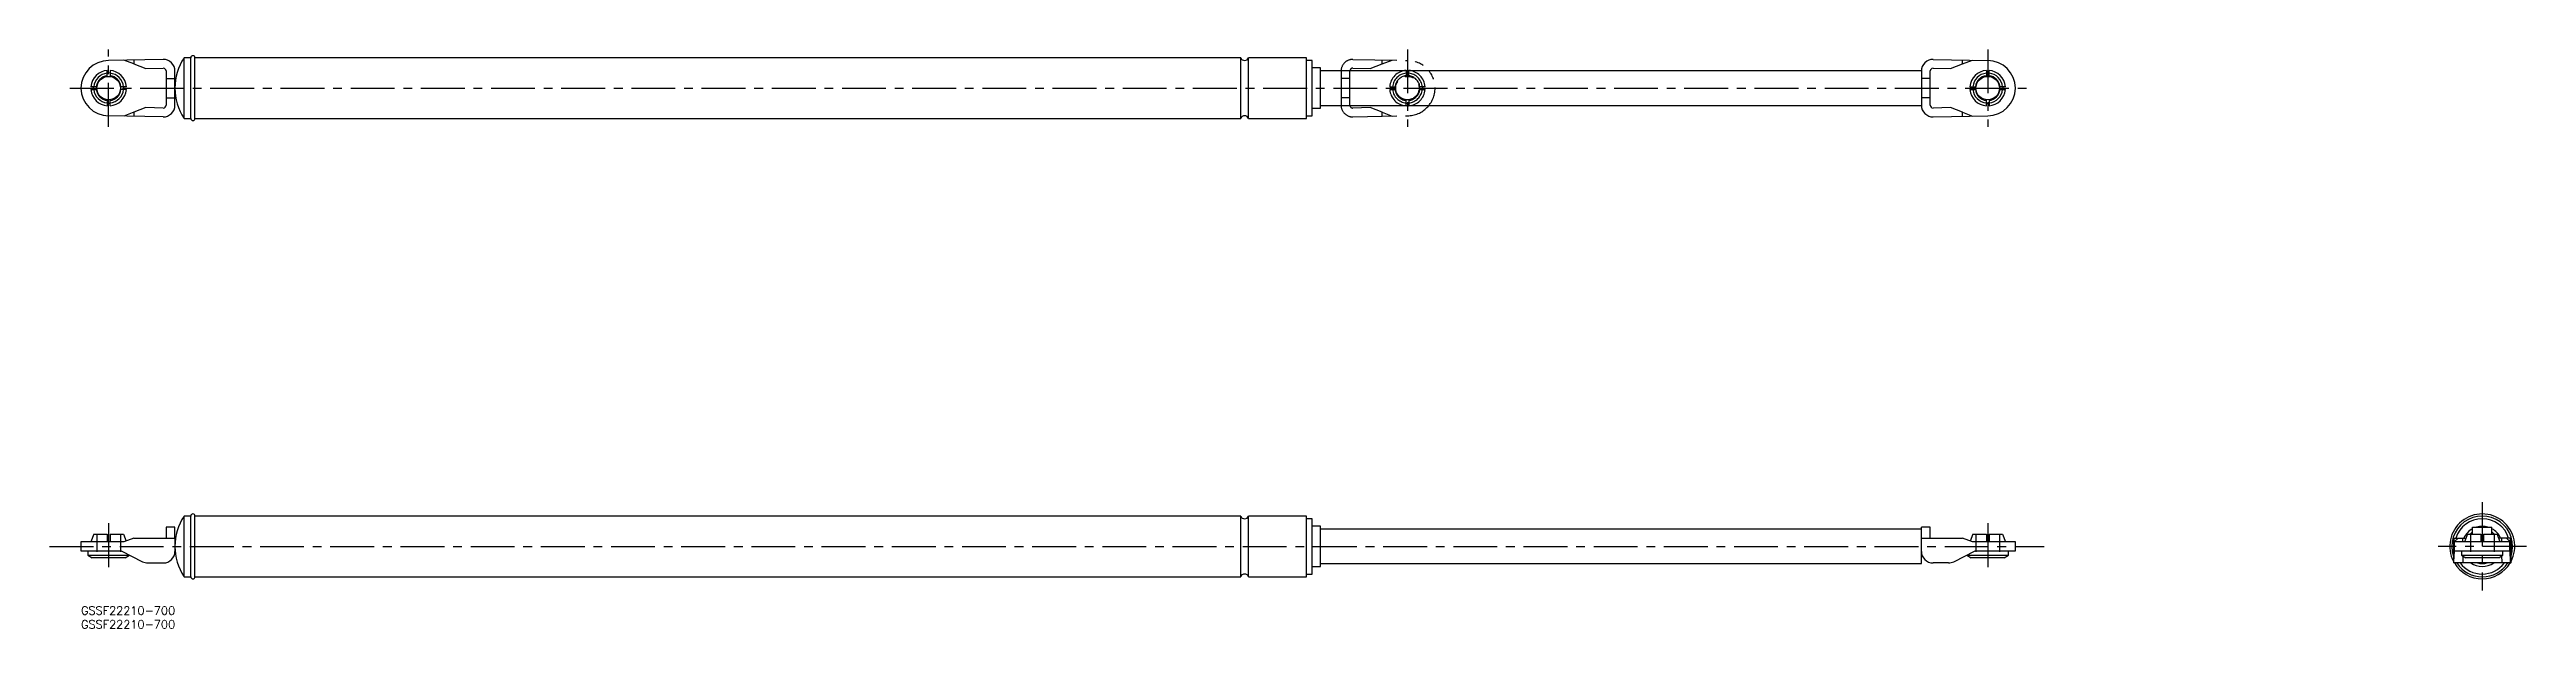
# Model space of a CAD drawing. Extents: x -11 to 885, y -8 to 202.
import ezdxf

# ---------------------------------------------------------------- set-up
doc = ezdxf.new("R2010")
doc.units = 0
doc.header["$LTSCALE"] = 0.5
for name, pattern in [('CENTER', [50.8, 31.75, -6.35, 6.35, -6.35]), ('DASHED', [19.05, 12.7, -6.35]), ('PHANTOM', [63.5, 31.75, -6.35, 6.35, -6.35, 6.35, -6.35])]:
    doc.linetypes.add(name, pattern=pattern)
for name, color, linetype in [('MSM_CENTER', 1, 'CENTER'), ('MSM_CONTINUOUS', 7, 'CONTINUOUS'), ('MSM_DASHED', 4, 'DASHED'), ('MSM_IMAGINARY', 6, 'PHANTOM'), ('MSM_PART_NUMBER', 7, 'CONTINUOUS')]:
    doc.layers.add(name, color=color, linetype=linetype)
doc.styles.get("Standard").update_dxf_attribs({"font": 'txt.shx', "height": 3, "bigfont": 'bigfont.shx'})

# ---------------------------------------------------------------- blocks, each defined once
blk = doc.blocks.new('*U21')
at = {"layer": 'MSM_PART_NUMBER'}
blk.add_text('GSSF22210-700', height=3, dxfattribs=at).set_placement((0, -3))
blk = doc.blocks.new('*U22')
at = {"layer": 'MSM_PART_NUMBER'}
blk.add_text('GSSF22210-700', height=3, dxfattribs=at).set_placement((0, -8))

msp = doc.modelspace()

# ---------------------------------------------------------------- linework, layer by layer
at = {"layer": 'MSM_CENTER'}
for p, q in [((10, 173.78), (10, 201.78)), ((480, 201.78), (480, 173.78)), ((690, 201.78), (690, 173.78)), ((-4, 187.78), (704, 187.78)), ((868.96, 37.75), (868.96, 5.75)), ((10, 30.15), (10, 13.55)), ((690, 30.15), (690, 13.55)), ((-11.38, 21.75), (710.48, 21.75)), ((884.96, 21.75), (852.96, 21.75))]:
    msp.add_line(p, q, dxfattribs=at)
at = {"layer": 'MSM_CONTINUOUS'}
for p, q in [((29.71, 198.19), (10, 197.78)), ((19.09, 196.53), (15.5, 197.89)), ((19.09, 197.97), (19.09, 196.53)), ((37.3, 176.78), (37.3, 198.78)), ((39.75, 198.78), (37.3, 198.78)), ((39.75, 176.78), (39.75, 198.78)), ((419.67, 198.78), (41.25, 198.78)), ((41.25, 176.78), (41.25, 198.78)), ((419.67, 176.78), (419.67, 198.78)), ((422.5, 176.78), (422.5, 198.78)), ((443.5, 198.78), (422.5, 198.78)), ((443.5, 176.78), (443.5, 198.78)), ((445.5, 197.78), (443.5, 197.78)), ((445.5, 177.78), (445.5, 197.78)), ((670.29, 198.19), (690, 197.78)), ((680.91, 196.53), (680.91, 197.97)), ((680.91, 196.53), (684.5, 197.89)), ((5.78, 188.28), (3.58, 188.28)), ((4.5, 187.78), (4.52, 188.28)), ((9.5, 192), (9.5, 194.2)), ((10.5, 194.2), (10.5, 192)), ((16.42, 188.28), (14.22, 188.28)), ((19.09, 196.53), (23.5, 194.86)), ((23.5, 194.86), (29.78, 194.99)), ((30.8, 193.99), (30.8, 181.57)), ((30.8, 191.28), (34, 191.28)), ((34, 181.57), (34, 193.99)), ((448.5, 195.08), (445.5, 195.08)), ((448.5, 180.48), (448.5, 195.08)), ((666, 194.03), (448.5, 194.03)), ((666, 193.99), (666, 181.57)), ((669.2, 191.28), (666, 191.28)), ((669.2, 181.57), (669.2, 193.99)), ((670.22, 194.99), (676.5, 194.86)), ((676.5, 194.86), (680.91, 196.53)), ((683.58, 188.28), (685.78, 188.28)), ((689.5, 194.2), (689.5, 192)), ((690.5, 192), (690.5, 194.2)), ((696.42, 188.28), (694.22, 188.28)), ((695.48, 188.28), (695.5, 187.78)), ((3.58, 187.28), (5.78, 187.28)), ((4.52, 187.28), (4.5, 187.78)), ((9.5, 183.56), (9.5, 181.36)), ((10.5, 181.36), (10.5, 183.56)), ((16.42, 187.28), (14.22, 187.28)), ((23.5, 180.7), (19.09, 179.02)), ((29.78, 180.57), (23.5, 180.7)), ((30.8, 184.28), (34, 184.28)), ((445.5, 180.48), (448.5, 180.48)), ((448.5, 181.53), (666, 181.53)), ((669.2, 184.28), (666, 184.28)), ((676.5, 180.7), (670.22, 180.57)), ((680.91, 179.02), (676.5, 180.7)), ((683.58, 187.28), (685.78, 187.28)), ((689.5, 181.36), (689.5, 183.56)), ((690.5, 183.56), (690.5, 181.36)), ((694.22, 187.28), (696.42, 187.28)), ((695.5, 187.78), (695.48, 187.28)), ((29.71, 177.37), (10, 177.78)), ((19.09, 179.02), (15.5, 177.66)), ((19.09, 179.02), (19.09, 177.59)), ((37.3, 176.78), (39.75, 176.78)), ((41.25, 176.78), (419.67, 176.78)), ((422.5, 176.78), (443.5, 176.78)), ((443.5, 177.78), (445.5, 177.78)), ((670.29, 177.37), (690, 177.78)), ((680.91, 177.59), (680.91, 179.02)), ((680.91, 179.02), (684.5, 177.66)), ((34, 28.75), (30.8, 28.75)), ((30.8, 28.75), (30.8, 24.75)), ((34, 24.75), (34, 28.75)), ((39.75, 32.75), (37.3, 32.75)), ((37.3, 10.75), (37.3, 32.75)), ((39.75, 10.75), (39.75, 32.75)), ((419.67, 32.75), (41.25, 32.75)), ((41.25, 10.75), (41.25, 32.75)), ((419.67, 10.75), (419.67, 32.75)), ((443.5, 32.75), (422.5, 32.75)), ((422.5, 10.75), (422.5, 32.75)), ((443.5, 10.75), (443.5, 32.75)), ((445.5, 31.75), (443.5, 31.75)), ((445.5, 11.75), (445.5, 31.75)), ((448.5, 29.05), (445.5, 29.05)), ((448.5, 14.45), (448.5, 29.05)), ((666, 28), (448.5, 28)), ((666, 15.5), (666, 28.75)), ((669.2, 28.75), (666, 28.75)), ((669.2, 24.75), (669.2, 28.75)), ((865.46, 26.15), (865.46, 28.75)), ((865.46, 28.75), (872.46, 28.75)), ((872.46, 26.15), (872.46, 28.75)), ((0, 23.35), (0, 20.15)), ((15.5, 23.35), (0, 23.35)), ((0, 20.15), (14.54, 20.15)), ((2.5, 20.15), (2.5, 18.55)), ((2.5, 18.55), (4, 17.55)), ((2.5, 18.55), (17.5, 18.55)), ((4.62, 26.15), (3.58, 23.35)), ((4.62, 26.15), (9.5, 26.15)), ((9.5, 26.15), (9.5, 23.35)), ((10.5, 26.15), (15.38, 26.15)), ((10.5, 26.15), (10.5, 23.35)), ((14.54, 20.15), (22.3, 16.21)), ((15.38, 26.15), (16.3, 23.66)), ((19.09, 24.75), (15.5, 23.35)), ((16, 17.55), (17.5, 18.55)), ((17.5, 18.55), (17.5, 18.65)), ((19.09, 24.75), (34, 24.75)), ((34, 24.75), (34, 19.95)), ((666, 24.75), (680.91, 24.75)), ((677.7, 16.21), (685.46, 20.15)), ((684.5, 23.35), (680.91, 24.75)), ((682.5, 18.65), (682.5, 18.55)), ((682.5, 18.55), (684, 17.55)), ((682.5, 18.55), (697.5, 18.55)), ((684.62, 26.15), (683.7, 23.66)), ((700, 23.35), (684.5, 23.35)), ((684.62, 26.15), (689.5, 26.15)), ((685.46, 20.15), (700, 20.15)), ((689.5, 26.15), (689.5, 23.35)), ((690.5, 26.15), (695.38, 26.15)), ((690.5, 26.15), (690.5, 23.35)), ((695.38, 26.15), (696.42, 23.35)), ((696, 17.55), (697.5, 18.55)), ((697.5, 18.55), (697.5, 20.15)), ((700, 20.15), (700, 23.35)), ((858.54, 24.75), (858.54, 15.75)), ((858.54, 24.75), (863.06, 24.75)), ((858.7, 16.21), (858.86, 20.15)), ((858.84, 23.35), (858.77, 24.75)), ((860.2, 24.75), (858.84, 23.35)), ((879.07, 23.35), (858.84, 23.35)), ((858.86, 20.15), (879.05, 20.15)), ((858.96, 20.15), (858.96, 23.35)), ((861.46, 20.15), (861.46, 18.55)), ((861.46, 18.55), (862.96, 17.55)), ((861.46, 18.55), (876.46, 18.55)), ((861.87, 23.35), (861.87, 24.75)), ((861.98, 18.2), (861.9, 16.21)), ((863.58, 26.15), (862.54, 23.35)), ((863.58, 26.15), (868.46, 26.15)), ((868.46, 26.15), (868.46, 23.35)), ((869.46, 26.15), (874.33, 26.15)), ((869.46, 26.15), (869.46, 23.35)), ((874.33, 26.15), (875.37, 23.35)), ((879.37, 24.75), (874.85, 24.75)), ((874.96, 17.55), (876.46, 18.55)), ((875.93, 18.2), (876.01, 16.21)), ((876.04, 23.35), (876.04, 24.75)), ((876.46, 18.55), (876.46, 20.15)), ((877.71, 24.75), (879.07, 23.35)), ((878.96, 20.15), (878.96, 23.35)), ((879.21, 16.21), (879.05, 20.15)), ((879.07, 23.35), (879.14, 24.75)), ((879.37, 15.75), (879.37, 24.75)), ((16, 17.55), (4, 17.55)), ((24.2, 15.75), (29.8, 15.75)), ((37.3, 10.75), (39.75, 10.75)), ((41.25, 10.75), (419.67, 10.75)), ((422.5, 10.75), (443.5, 10.75)), ((443.5, 11.75), (445.5, 11.75)), ((445.5, 14.45), (448.5, 14.45)), ((448.5, 15.5), (666, 15.5)), ((675.8, 15.75), (670.2, 15.75)), ((696, 17.55), (684, 17.55)), ((879.37, 15.75), (858.54, 15.75)), ((874.96, 17.55), (862.96, 17.55))]:
    msp.add_line(p, q, dxfattribs=at)
for points in [[(858.66, 15.75, 0), (858.66, 15.75, 0), (858.66, 15.75, 0), (858.66, 15.75, 0), (858.66, 15.75, 0), (858.66, 15.75, 0), (858.66, 15.75, 0), (858.66, 15.75, 0), (858.66, 15.75, 0), (858.66, 15.75, 0), (858.66, 15.75, 0), (858.66, 15.75, 0), (858.66, 15.75, 0), (858.66, 15.75, 0), (858.66, 15.76, 0), (858.66, 15.76, 0), (858.66, 15.76, 0), (858.66, 15.76, 0), (858.66, 15.76, 0), (858.67, 15.76, 0), (858.67, 15.76, 0), (858.67, 15.76, 0), (858.67, 15.76, 0), (858.67, 15.77, 0), (858.67, 15.77, 0), (858.67, 15.77, 0), (858.67, 15.77, 0), (858.67, 15.77, 0), (858.67, 15.77, 0), (858.67, 15.77, 0), (858.67, 15.78, 0), (858.67, 15.78, 0), (858.67, 15.78, 0), (858.67, 15.78, 0), (858.67, 15.78, 0), (858.67, 15.78, 0), (858.67, 15.79, 0), (858.67, 15.79, 0), (858.67, 15.79, 0), (858.67, 15.79, 0), (858.67, 15.8, 0), (858.67, 15.8, 0), (858.67, 15.8, 0), (858.67, 15.8, 0), (858.67, 15.8, 0), (858.67, 15.81, 0), (858.67, 15.81, 0), (858.67, 15.81, 0), (858.67, 15.82, 0), (858.67, 15.82, 0), (858.67, 15.82, 0), (858.68, 15.82, 0), (858.68, 15.83, 0), (858.68, 15.83, 0), (858.68, 15.83, 0), (858.68, 15.84, 0), (858.68, 15.84, 0), (858.68, 15.84, 0), (858.68, 15.85, 0), (858.68, 15.85, 0), (858.68, 15.85, 0), (858.68, 15.86, 0), (858.68, 15.86, 0), (858.68, 15.86, 0), (858.68, 15.87, 0), (858.68, 15.87, 0), (858.68, 15.87, 0), (858.68, 15.88, 0), (858.68, 15.88, 0), (858.68, 15.88, 0), (858.68, 15.89, 0), (858.68, 15.89, 0), (858.68, 15.9, 0), (858.68, 15.9, 0), (858.68, 15.9, 0), (858.68, 15.91, 0), (858.68, 15.91, 0), (858.68, 15.92, 0), (858.68, 15.92, 0), (858.68, 15.93, 0), (858.68, 15.93, 0), (858.68, 15.93, 0), (858.68, 15.94, 0), (858.69, 15.94, 0), (858.69, 15.95, 0), (858.69, 15.95, 0), (858.69, 15.96, 0), (858.69, 15.96, 0), (858.69, 15.97, 0), (858.69, 15.97, 0), (858.69, 15.98, 0), (858.69, 15.98, 0), (858.69, 15.99, 0), (858.69, 15.99, 0), (858.69, 16, 0), (858.69, 16, 0), (858.69, 16.01, 0), (858.69, 16.01, 0), (858.69, 16.02, 0), (858.69, 16.03, 0), (858.69, 16.03, 0), (858.69, 16.04, 0), (858.69, 16.04, 0), (858.69, 16.05, 0), (858.69, 16.05, 0), (858.69, 16.06, 0), (858.69, 16.07, 0), (858.69, 16.07, 0), (858.69, 16.08, 0), (858.69, 16.08, 0), (858.69, 16.09, 0), (858.69, 16.09, 0), (858.7, 16.1, 0), (858.7, 16.11, 0), (858.7, 16.11, 0), (858.7, 16.12, 0), (858.7, 16.13, 0), (858.7, 16.13, 0), (858.7, 16.14, 0), (858.7, 16.15, 0), (858.7, 16.15, 0), (858.7, 16.16, 0), (858.7, 16.17, 0), (858.7, 16.17, 0), (858.7, 16.18, 0), (858.7, 16.19, 0), (858.7, 16.19, 0), (858.7, 16.2, 0), (858.7, 16.21, 0)], [(879.21, 16.21, 0), (879.21, 16.2, 0), (879.21, 16.19, 0), (879.21, 16.19, 0), (879.21, 16.18, 0), (879.21, 16.17, 0), (879.21, 16.17, 0), (879.21, 16.16, 0), (879.21, 16.15, 0), (879.21, 16.15, 0), (879.21, 16.14, 0), (879.22, 16.13, 0), (879.22, 16.13, 0), (879.22, 16.12, 0), (879.22, 16.11, 0), (879.22, 16.11, 0), (879.22, 16.1, 0), (879.22, 16.09, 0), (879.22, 16.09, 0), (879.22, 16.08, 0), (879.22, 16.08, 0), (879.22, 16.07, 0), (879.22, 16.07, 0), (879.22, 16.06, 0), (879.22, 16.05, 0), (879.22, 16.05, 0), (879.22, 16.04, 0), (879.22, 16.04, 0), (879.22, 16.03, 0), (879.22, 16.03, 0), (879.22, 16.02, 0), (879.22, 16.01, 0), (879.22, 16.01, 0), (879.22, 16, 0), (879.22, 16, 0), (879.22, 15.99, 0), (879.22, 15.99, 0), (879.22, 15.98, 0), (879.22, 15.98, 0), (879.22, 15.97, 0), (879.22, 15.97, 0), (879.22, 15.96, 0), (879.22, 15.96, 0), (879.22, 15.95, 0), (879.23, 15.95, 0), (879.23, 15.94, 0), (879.23, 15.94, 0), (879.23, 15.93, 0), (879.23, 15.93, 0), (879.23, 15.93, 0), (879.23, 15.92, 0), (879.23, 15.92, 0), (879.23, 15.91, 0), (879.23, 15.91, 0), (879.23, 15.9, 0), (879.23, 15.9, 0), (879.23, 15.9, 0), (879.23, 15.89, 0), (879.23, 15.89, 0), (879.23, 15.88, 0), (879.23, 15.88, 0), (879.23, 15.88, 0), (879.23, 15.87, 0), (879.23, 15.87, 0), (879.23, 15.87, 0), (879.23, 15.86, 0), (879.23, 15.86, 0), (879.23, 15.86, 0), (879.23, 15.85, 0), (879.23, 15.85, 0), (879.23, 15.85, 0), (879.23, 15.84, 0), (879.23, 15.84, 0), (879.23, 15.84, 0), (879.23, 15.83, 0), (879.23, 15.83, 0), (879.24, 15.83, 0), (879.24, 15.82, 0), (879.24, 15.82, 0), (879.24, 15.82, 0), (879.24, 15.82, 0), (879.24, 15.81, 0), (879.24, 15.81, 0), (879.24, 15.81, 0), (879.24, 15.8, 0), (879.24, 15.8, 0), (879.24, 15.8, 0), (879.24, 15.8, 0), (879.24, 15.8, 0), (879.24, 15.79, 0), (879.24, 15.79, 0), (879.24, 15.79, 0), (879.24, 15.79, 0), (879.24, 15.78, 0), (879.24, 15.78, 0), (879.24, 15.78, 0), (879.24, 15.78, 0), (879.24, 15.78, 0), (879.24, 15.78, 0), (879.24, 15.77, 0), (879.24, 15.77, 0), (879.24, 15.77, 0), (879.24, 15.77, 0), (879.24, 15.77, 0), (879.24, 15.77, 0), (879.24, 15.77, 0), (879.24, 15.76, 0), (879.24, 15.76, 0), (879.25, 15.76, 0), (879.25, 15.76, 0), (879.25, 15.76, 0), (879.25, 15.76, 0), (879.25, 15.76, 0), (879.25, 15.76, 0), (879.25, 15.76, 0), (879.25, 15.75, 0), (879.25, 15.75, 0), (879.25, 15.75, 0), (879.25, 15.75, 0), (879.25, 15.75, 0), (879.25, 15.75, 0), (879.25, 15.75, 0), (879.25, 15.75, 0), (879.25, 15.75, 0), (879.25, 15.75, 0), (879.25, 15.75, 0), (879.25, 15.75, 0), (879.25, 15.75, 0), (879.25, 15.75, 0)]]:
    msp.add_polyline3d(points, dxfattribs=at)
for centre in [(10, 187.78), (690, 187.78)]:
    msp.add_circle(centre, 4.25, dxfattribs=at)
for centre, radius, start, end in [((10, 187.78), 10, 90, 270), ((29.8, 193.99), 4.2, 0, 91.19349), ((54, 187.78), 20, 146.63299, 213.36701), ((40.5, 198.78), 0.75, 0, 180), ((421.09, 199.28), 1.5, 199.47122, 340.52878), ((670.2, 193.99), 4.2, 88.80651, 180), ((690, 187.78), 10, 270, 90), ((10, 187.78), 6.44, 94.45407, 175.54593), ((10, 187.78), 5.4, 95.31277, 174.68723), ((10, 187.78), 4.5, 96.37937, 173.62063), ((10, 187.78), 5.5, 84.78399, 95.21601), ((10, 187.78), 6.44, 4.45407, 85.54593), ((10, 187.78), 5.4, 5.31277, 84.68723), ((10, 187.78), 4.5, 6.37937, 83.62063), ((4.57, 188.03), 10.93, 356.03539, 1.31023), ((29.8, 193.99), 1, 0, 91.19349), ((670.2, 193.99), 1, 88.80651, 180), ((690, 187.78), 6.44, 94.45407, 175.54593), ((695.43, 187.53), 10.93, 176.03539, 181.31023), ((690, 187.78), 5.4, 95.31277, 174.68723), ((690, 187.78), 4.5, 96.37937, 173.62063), ((690, 187.78), 5.5, 84.78397, 95.21598), ((690, 187.78), 6.44, 4.45407, 85.54593), ((690, 187.78), 5.4, 5.31277, 84.68723), ((690, 187.78), 4.5, 6.37937, 83.62063), ((10, 187.78), 6.44, 184.45407, 265.54593), ((10, 187.78), 5.4, 185.31277, 264.68723), ((10, 187.78), 4.5, 186.37937, 263.62063), ((10, 187.78), 5.5, 264.78397, 275.21598), ((10, 187.78), 6.44, 274.45407, 355.54593), ((10, 187.78), 5.4, 275.31277, 354.68723), ((10, 187.78), 4.5, 276.37937, 353.62063), ((29.8, 181.57), 4.2, 268.80651, 0), ((29.8, 181.57), 1, 268.80651, 0), ((670.2, 181.57), 4.2, 180, 271.19349), ((670.2, 181.57), 1, 180, 271.19349), ((690, 187.78), 6.44, 184.45407, 265.54593), ((690, 187.78), 5.4, 185.31277, 264.68723), ((690, 187.78), 4.5, 186.37937, 263.62063), ((690, 187.78), 5.5, 264.78399, 275.21601), ((690, 187.78), 4.5, 276.37937, 353.62063), ((690, 187.78), 5.4, 275.31277, 354.68723), ((690, 187.78), 6.44, 274.45407, 355.54593), ((40.5, 176.78), 0.75, 180, 0), ((421.09, 176.28), 1.5, 19.47122, 160.52878), ((54, 21.75), 20, 146.63299, 213.36701), ((40.5, 32.75), 0.75, 0, 180), ((421.09, 33.25), 1.5, 199.47122, 340.52878), ((868.96, 21.75), 11.75, 332.38628, 207.6137), ((868.96, 21.75), 11, 341.17491, 198.82509), ((868.96, 21.75), 10, 17.4576, 162.5424), ((868.96, 21.75), 7.3, 118.64962, 155.73491), ((868.96, 21.75), 6.25, 124.0558, 135.25119), ((868.96, 21.75), 7.3, 73.51703, 106.48297), ((868.96, 21.75), 7.3, 24.26509, 61.35038), ((868.96, 21.75), 6.25, 44.74881, 55.9442), ((29.8, 19.95), 4.2, 270, 0), ((670.2, 19.95), 4.2, 180, 270), ((24.2, 19.95), 4.2, 243.03406, 270), ((40.5, 10.75), 0.75, 180, 0), ((421.09, 10.25), 1.5, 19.47122, 160.52878), ((675.8, 19.95), 4.2, 270, 296.96594), ((868.96, 21.75), 11.75, 210.70636, 329.29364), ((868.96, 21.75), 11, 213.05573, 326.94427), ((868.96, 21.75), 10, 216.8699, 323.1301), ((868.96, 21.75), 7.3, 235.27724, 304.72276), ((868.96, 21.75), 6.25, 253.7398, 286.2602)]:
    msp.add_arc(centre, radius, start, end, dxfattribs=at)
at = {"layer": 'MSM_DASHED'}
for p, q in [((5.75, 26.15), (5.75, 17.55)), ((14.25, 26.15), (14.25, 17.55)), ((685.75, 26.15), (685.75, 17.55)), ((694.25, 26.15), (694.25, 17.55)), ((864.71, 26.15), (864.71, 17.55)), ((873.21, 26.15), (873.21, 17.55))]:
    msp.add_line(p, q, dxfattribs=at)
at = {"layer": 'MSM_IMAGINARY'}
for p, q in [((460.29, 198.19), (480, 197.78)), ((470.91, 196.53), (470.91, 197.97)), ((470.91, 196.53), (474.5, 197.89)), ((456, 193.99), (456, 181.57)), ((459.2, 191.28), (456, 191.28)), ((459.2, 181.57), (459.2, 193.99)), ((460.22, 194.99), (466.5, 194.86)), ((466.5, 194.86), (470.91, 196.53)), ((473.58, 188.28), (475.78, 188.28)), ((479.5, 194.2), (479.5, 192)), ((480.5, 192), (480.5, 194.2)), ((486.42, 188.28), (484.22, 188.28)), ((485.48, 188.28), (485.5, 187.78)), ((459.2, 184.28), (456, 184.28)), ((466.5, 180.7), (460.22, 180.57)), ((470.91, 179.02), (466.5, 180.7)), ((473.58, 187.28), (475.78, 187.28)), ((479.5, 181.36), (479.5, 183.56)), ((480.5, 183.56), (480.5, 181.36)), ((484.22, 187.28), (486.42, 187.28)), ((485.5, 187.78), (485.48, 187.28)), ((460.29, 177.37), (480, 177.78)), ((470.91, 177.59), (470.91, 179.02)), ((470.91, 179.02), (474.5, 177.66))]:
    msp.add_line(p, q, dxfattribs=at)
msp.add_circle((480, 187.78), 4.25, dxfattribs=at)
for centre, radius, start, end in [((460.2, 193.99), 4.2, 88.80651, 180), ((480, 187.78), 10, 270, 90), ((460.2, 193.99), 1, 88.80651, 180), ((480, 187.78), 6.44, 94.45407, 175.54593), ((485.43, 187.53), 10.93, 176.03539, 181.31023), ((480, 187.78), 5.4, 95.31277, 174.68723), ((480, 187.78), 4.5, 96.37937, 173.62063), ((480, 187.78), 5.5, 84.78397, 95.21598), ((480, 187.78), 6.44, 4.45407, 85.54593), ((480, 187.78), 5.4, 5.31277, 84.68723), ((480, 187.78), 4.5, 6.37937, 83.62063), ((460.2, 181.57), 4.2, 180, 271.19349), ((460.2, 181.57), 1, 180, 271.19349), ((480, 187.78), 6.44, 184.45407, 265.54593), ((480, 187.78), 5.4, 185.31277, 264.68723), ((480, 187.78), 4.5, 186.37937, 263.62063), ((480, 187.78), 5.5, 264.78399, 275.21601), ((480, 187.78), 4.5, 276.37937, 353.62063), ((480, 187.78), 5.4, 275.31277, 354.68723), ((480, 187.78), 6.44, 274.45407, 355.54593)]:
    msp.add_arc(centre, radius, start, end, dxfattribs=at)

# ---------------------------------------------------------------- block references
at = {"layer": 'MSM_CONTINUOUS'}
for name in ['*U21', '*U22']:
    msp.add_blockref(name, (0, 0), dxfattribs=at)

doc.saveas('drawing.dxf')
